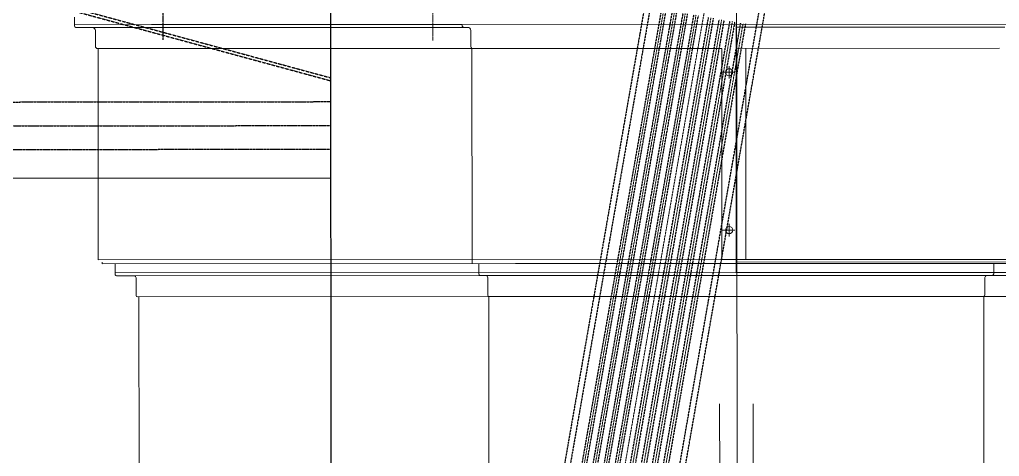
# Model space of a CAD drawing. Header units: feet. Extents: x -99009 to 3252343, y -11094690 to 9035152.
# Drawn here: x 2518911 to 2520961, y -1980414 to -1979500 of the extents above; entities that cross this region are included whole.
import ezdxf

# ---------------------------------------------------------------- set-up
doc = ezdxf.new("R2010")
doc.units = ezdxf.units.FT
for name, pattern in [('CENTER', [2, 1.25, -0.25, 0.25, -0.25]), ('HIDDEN', [0.375, 0.25, -0.125]), ('PHANTOM', [2.5, 1.25, -0.25, 0.25, -0.25, 0.25, -0.25])]:
    doc.linetypes.add(name, pattern=pattern)
for name, color, linetype in [('1', 1, 'Continuous'), ('K-LINE', 7, 'Continuous'), ('LAYER7', 7, 'Continuous'), ('WORKLAYER', 7, 'Continuous'), ('栗本図面枠', 7, 'Continuous')]:
    doc.layers.add(name, color=color, linetype=linetype)

# ---------------------------------------------------------------- blocks, each defined once
blk = doc.blocks.new('A$C1CCE227E')
at = {"layer": 'K-LINE', "color": 2, "linetype": 'CENTER', "lineweight": 15}
blk.add_line((-1293.5, 0), (1293.5, 0), dxfattribs=at)
blk = doc.blocks.new('G$C079D2E91')
at = {"layer": 'K-LINE', "color": 2, "linetype": 'CENTER', "lineweight": 15}
blk.add_blockref('A$C1CCE227E', (-1.5, 0), dxfattribs=at)
blk = doc.blocks.new('G$C32F60F67')
at = {"layer": 'WORKLAYER', "color": 3, "linetype": 'Continuous'}
for p, q in [((315, -850), (1435, -850)), ((375, -850), (1375, -850)), ((1435, -850), (1435, -1960)), ((1435, -850), (1435, -1960))]:
    blk.add_line(p, q, dxfattribs=at)
at = {"layer": 'WORKLAYER', "color": 6, "linetype": 'PHANTOM', "ltscale": 0.5}
for p, q in [((425, -850), (1325, -850)), ((425, -850), (1325, -850)), ((1275, -1790), (1275, -850)), ((1275, -1790), (1275, -850)), ((1325, -1840), (1325, -850)), ((1325, -1840), (1325, -850)), ((1375, -850), (1375, -1900)), ((1375, -850), (1375, -1900))]:
    blk.add_line(p, q, dxfattribs=at)
at = {"layer": 'WORKLAYER', "color": 2, "linetype": 'HIDDEN'}
for p, q in [((1075, -1400), (1225, -850)), ((1075, -1400), (1225, -850)), ((1079.6, -1406), (1231.2, -850)), ((1079.6, -1406), (1231.2, -850))]:
    blk.add_line(p, q, dxfattribs=at)
at = {"layer": 'WORKLAYER', "color": 2, "linetype": 'CENTER'}
blk.add_line((1145.4, -1200), (587.2, -1200), dxfattribs=at)
blk.add_line((1145.4, -1200), (587.2, -1200), dxfattribs=at)
blk = doc.blocks.new('G$CA8366B73')
at = {"layer": 'K-LINE', "color": 2, "linetype": 'CENTER', "lineweight": 15}
blk.add_line((4699.4, 0), (-2672.6, 0), dxfattribs=at)
at = {"layer": 'K-LINE', "color": 3, "linetype": 'Continuous', "lineweight": 25}
blk.add_line((-2400, -850), (2200, -850), dxfattribs=at)
blk = doc.blocks.new('K245260282b515')
at = {"layer": 'K-LINE', "color": 1, "linetype": 'CENTER', "lineweight": 15}
for p, q in [((1203, -15), (1229.2, -15)), ((1203.1, -15), (1228.9, -15)), ((1216, -28.8), (1216, -3.1)), ((1216, -26.6), (1216, -3.4)), ((1533, -15), (1559.2, -15)), ((1533.1, -15), (1558.9, -15)), ((1546, -28.8), (1546, -3.1)), ((1546, -26.6), (1546, -3.4))]:
    blk.add_line(p, q, dxfattribs=at)
at = {"layer": 'K-LINE', "color": 2, "linetype": 'CENTER', "lineweight": 15}
blk.add_line((618.1, -635), (1149.6, -635), dxfattribs=at)
at = {"layer": 'LAYER7', "color": 1, "linetype": 'Continuous', "lineweight": 20}
for p, q in [((1616, -461.8), (1616, 2191.8)), ((1116, 1385), (1116, 0)), ((1607.8, -30), (1607.8, 1335)), ((1612.8, 0), (1612.8, 1331.8)), ((1616, -1326.8), (1616, 1326.8)), ((1635, 0), (1635, 1300)), ((1635, -1300), (1635, 1300)), ((1641, 0), (1641, 1297)), ((1685, 0), (1685, 1253)), ((1122, 562), (1122, 0)), ((1166, 0), (1166, 551)), ((1616, 538.5), (1635, 538.5)), ((1635, 538.5), (1638, 538.5)), ((1645.5, 520.3), (1682, 520.3)), ((1685, 517.8), (2102, 517.8)), ((2464, 35), (1909.6, 35)), ((1116, 0), (1635, 0)), ((1116, -1385), (1116, 0)), ((1122, 0), (1122, 0)), ((1166, 20), (1607.8, 20)), ((1635, -1300), (1635, 0)), ((1635, -1300), (1635, 0)), ((1641, -524.8), (1641, 0)), ((1116, 0), (1166, 0)), ((1166, 0), (1166, 0)), ((1607.8, 0), (1607.8, 0)), ((1685, -517.3), (1685, 0)), ((1166, -30), (1607.8, -30)), ((1166, -551), (1166, -30)), ((1607.8, -1335), (1607.8, -30)), ((2464, -35), (1909.6, -35)), ((1641, -535.5), (1641, -524.8)), ((1645.5, -520.3), (1682, -520.3)), ((1685, -1253), (1685, -517.3)), ((1685, -517.8), (2102, -517.8)), ((1166, -1146.4), (1166, -551)), ((1166, -551), (1166, -1336.5)), ((1166, -553), (1616, -553)), ((1616, -538.5), (1635, -538.5)), ((1635, -538.5), (1638, -538.5)), ((1641, -1260.5), (1641, -535.5)), ((1116, -573.7), (1117.5, -573.7)), ((1116, -573.7), (1116, -1223.4)), ((1122, -1157.2), (1122, -562)), ((1122, -1380.5), (1122, -569.2)), ((1128.5, -555.5), (1162, -555.5)), ((1685, -1250), (2102, -1250)), ((1641, -1297), (1641, -1260.5)), ((1645.5, -1256), (1682, -1256)), ((1616, -1300), (1635, -1300)), ((1635, -1300), (1638, -1300)), ((1612.8, -1326.8), (1616, -1326.8)), ((1128.5, -1341), (1161.5, -1341)), ((1166, -1335), (1607.8, -1335)), ((1344.7, -1335), (1607.8, -1335)), ((1100, -1385), (1117.5, -1385))]:
    blk.add_line(p, q, dxfattribs=at)
at = {"layer": 'LAYER7', "color": 1, "linetype": 'HIDDEN', "lineweight": 20}
blk.add_line((1166, 0), (1607.8, 0), dxfattribs=at)
at = {"layer": 'LAYER7', "color": 1, "linetype": 'Continuous', "lineweight": 20}
for centre in [(1216, -15), (1216, -15), (1546, -15), (1546, -15)]:
    blk.add_circle(centre, 7.5, dxfattribs=at)
for centre, radius, start, end in [((1638, 535.5), 3, 0, 90), ((1645.5, 524.8), 4.5, 180, 270), ((1682, 517.3), 3, 9.8778, 90), ((1645.5, -524.8), 4.5, 90, 180), ((1682, -517.3), 3, 270, 350.1222), ((1162, -551), 4.5, 270, 333.3967), ((1638, -535.5), 3, 270, 0), ((1117.5, -569.2), 4.5, 270, 0), ((1128.5, -562), 6.5, 90, 180), ((1645.5, -1260.5), 4.5, 90, 180), ((1682, -1253), 3, 270, 0), ((1638, -1297), 3, 270, 0), ((1128.5, -1347.5), 6.5, 90, 180), ((1161.5, -1336.5), 4.5, 270, 0), ((1117.5, -1380.5), 4.5, 270, 0)]:
    blk.add_arc(centre, radius, start, end, dxfattribs=at)
blk = doc.blocks.new('K245828447ee21')
at = {"layer": '栗本図面枠', "color": 1, "linetype": 'HIDDEN', "lineweight": 15}
for p, q in [((749.5, 124.9), (-230.4, 124.9)), ((280.7, 84.2), (3466.5, 84.2)), ((280.7, 61.4), (3466.5, 61.4)), ((280.7, 38.6), (3466.5, 38.6)), ((-179.9, 0), (3964.5, 0)), ((280.7, 15.8), (3466.5, 15.8)), ((280.7, -15.8), (3466.5, -15.8)), ((280.7, -38.6), (3466.5, -38.6)), ((280.7, -61.4), (3466.5, -61.4)), ((280.7, -84.2), (3466.5, -84.2))]:
    blk.add_line(p, q, dxfattribs=at)
at = {"layer": '栗本図面枠', "color": 1, "linetype": 'HIDDEN', "lineweight": 25}
for p, q in [((3853, 124.9), (-230.4, 124.9)), ((3853, 112.9), (-230.4, 112.9)), ((280.7, 89.2), (3466.5, 89.2)), ((3466.5, 79.2), (280.7, 79.2)), ((280.7, 66.4), (3466.5, 66.4)), ((3466.5, 56.4), (280.7, 56.4)), ((280.7, 43.6), (3466.5, 43.6)), ((3466.5, 33.6), (280.7, 33.6)), ((280.7, 20.8), (3466.5, 20.8)), ((3466.5, 10.8), (280.7, 10.8)), ((3466.5, -10.8), (280.7, -10.8)), ((280.7, -20.8), (3466.5, -20.8)), ((3466.5, -33.6), (280.7, -33.6)), ((280.7, -43.6), (3466.5, -43.6)), ((3466.5, -56.4), (280.7, -56.4)), ((280.7, -66.4), (3466.5, -66.4)), ((3466.5, -79.2), (280.7, -79.2)), ((280.7, -89.2), (3466.5, -89.2)), ((-230.4, -112.9), (3853, -112.9)), ((-230.4, -124.9), (3853, -124.9))]:
    blk.add_line(p, q, dxfattribs=at)

msp = doc.modelspace()

# ---------------------------------------------------------------- linework, layer by layer
at = {"layer": '1'}
msp.add_arc((2520410.24778, -1978395.99612), 100000, 84.1346387202, 194.3871675539, dxfattribs=at)
at = {"layer": 'K-LINE', "color": 2, "linetype": 'CENTER', "lineweight": 15}
msp.add_line((2520413.72768, -1981460.99414), (2520405.78394, -1974464.36958), dxfattribs=at)

# ---------------------------------------------------------------- block references
at = {"layer": 'K-LINE', "color": 2, "linetype": 'CENTER', "lineweight": 15, "rotation": 270.0650517140735}
msp.add_blockref('G$CA8366B73', (2520410.24778, -1978395.99612), dxfattribs=at)
at = {"layer": 'K-LINE', "color": 1, "linetype": 'Continuous', "lineweight": 25, "rotation": 270.0207215151399}
msp.add_blockref('K245260282b515', (2520410.24608, -1978394.49612), dxfattribs=at)
at = {"layer": 'K-LINE', "color": 3, "linetype": 'Continuous', "lineweight": 25, "rotation": 270.0650517140735}
msp.add_blockref('G$C32F60F67', (2520410.24778, -1978395.99612), dxfattribs=at)
at = {"layer": 'K-LINE', "color": 2, "linetype": 'PHANTOM', "lineweight": 40, "rotation": 270.0650517140735}
msp.add_blockref('G$C079D2E91', (2520410.24778, -1978395.99612), dxfattribs=at)
at = {"layer": 'K-LINE', "color": 4, "linetype": 'Continuous', "lineweight": 40, "rotation": 260.0650517140735}
msp.add_blockref('K245828447ee21', (2520390.46783, -1979217.59102), dxfattribs=at)

doc.saveas('drawing.dxf')
